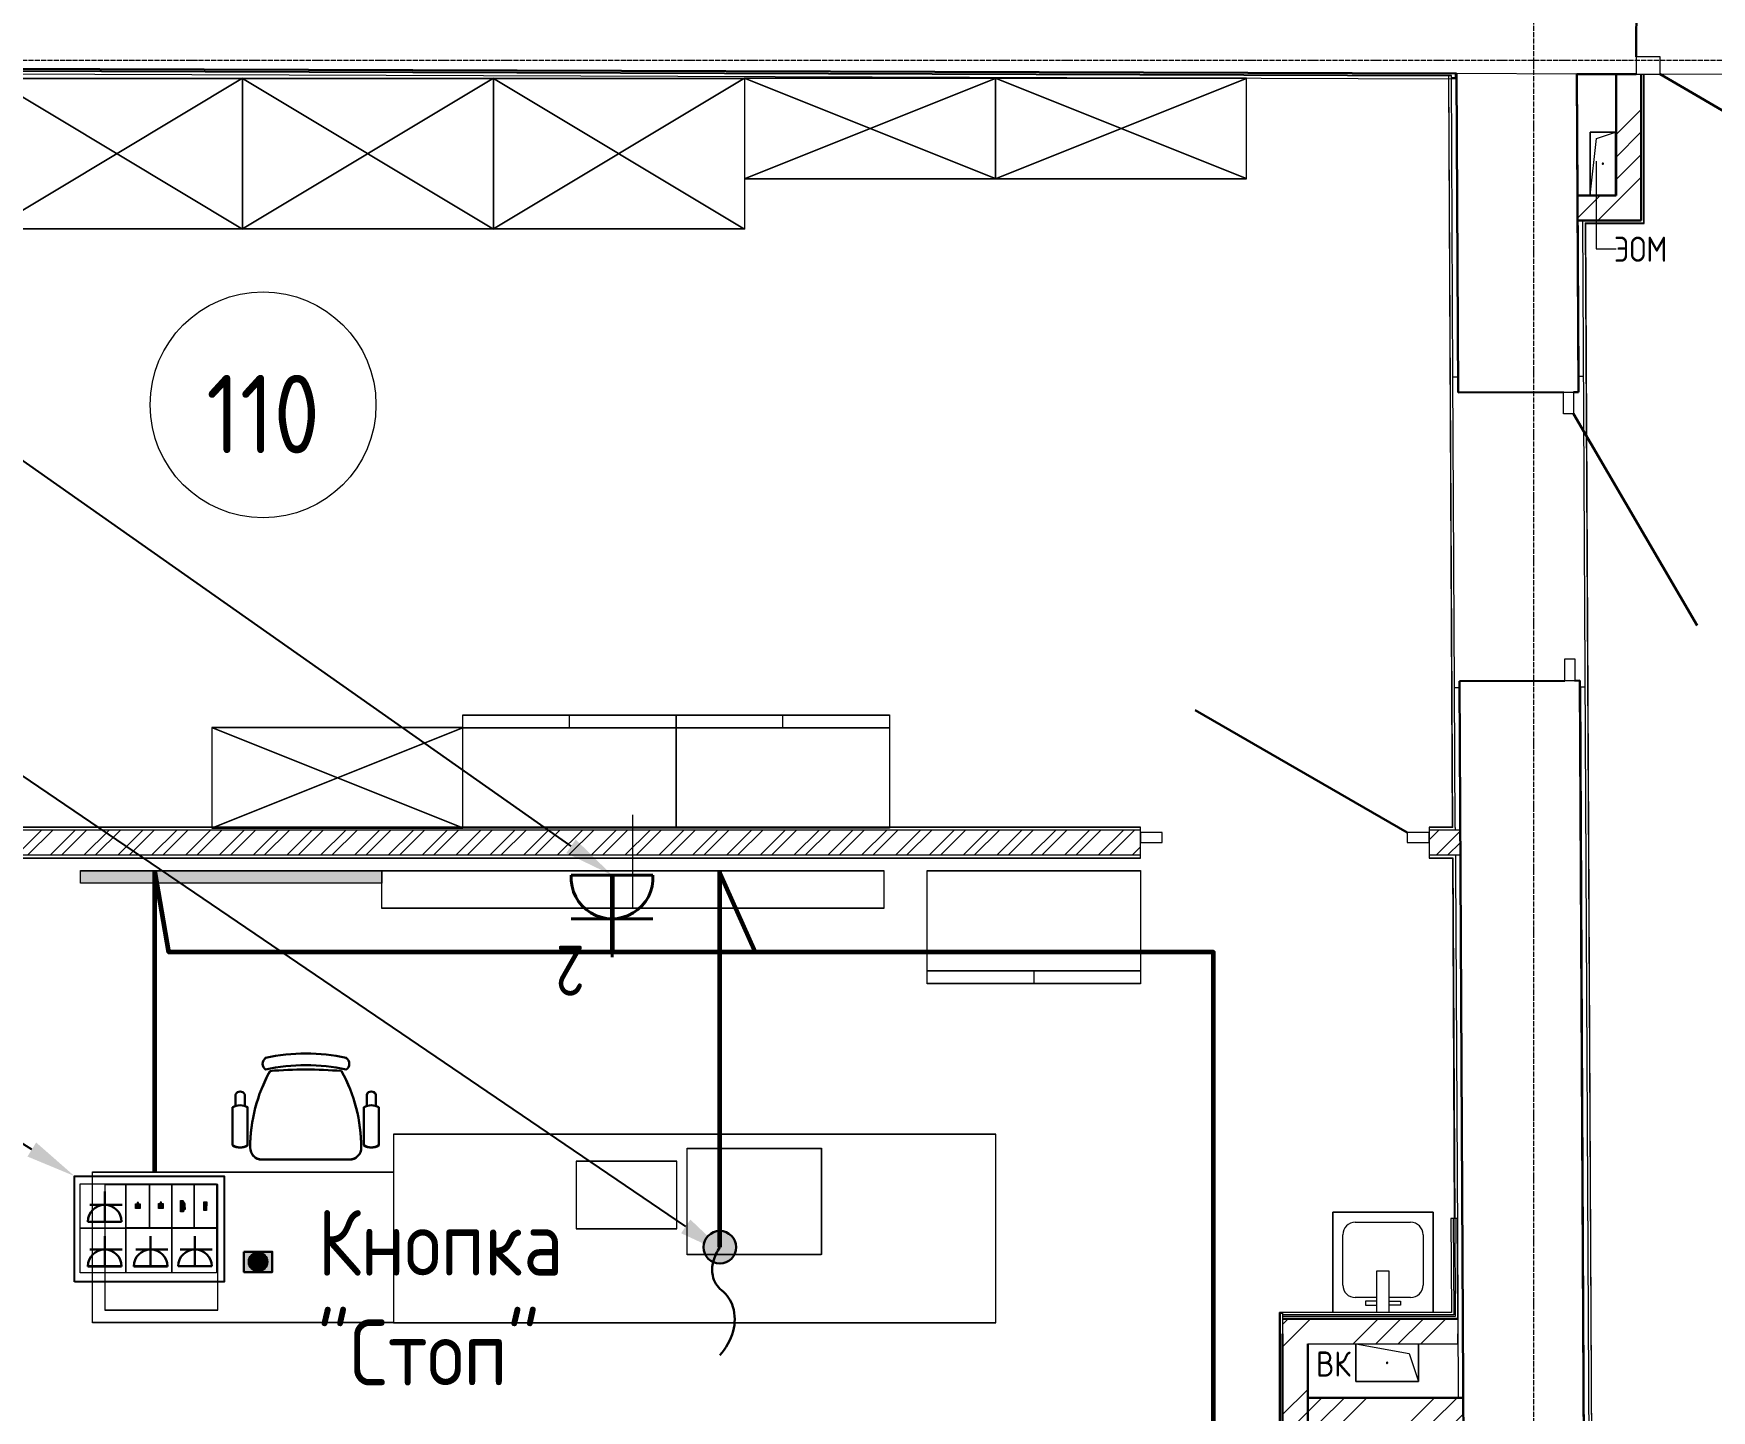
# Model space of a CAD drawing. Header units: millimetres. Extents: x -32 to 417638015, y -35 to 175284279.
# Drawn here: x 163716 to 170402, y 82933 to 88419 of the extents above; entities that cross this region are included whole.
import ezdxf
from ezdxf import colors
from ezdxf.entities.mleader import LeaderData, LeaderLine
from ezdxf.math import Vec2, Vec3

# ---------------------------------------------------------------- set-up
doc = ezdxf.new("R2010")
doc.units = ezdxf.units.MM
doc.linetypes.add('ADSK_Линия сетки', pattern=[25, 20, -2.5, 0, -2.5])
for name, color, linetype, lineweight in [('_ЭМ_В полу', 26, 'Кабель в трубе', 60), ('_ЭМ_гофра', 5, 'Continuous', 60), ('_ЭМ_Розетки комп', 1, 'Continuous', 30), ('_ЭМ_ТХобщее_слой', 7, 'Continuous', 30), ('Аннотация', 7, 'Continuous', 18), ('Двери', 7, 'Continuous', 9), ('Обобщенные модели', 7, 'Continuous', 18), ('Оси', 253, 'Continuous', 9), ('Перекрытие', 7, 'Continuous', 18), ('Сантехника', 7, 'Continuous', 18), ('Стены внутренние', 7, 'Continuous', 18), ('Стены несущие', 7, 'Continuous', 30), ('Стены отделка', 7, 'Continuous', 30), ('Стены штриховка', 7, 'Continuous', 9), ('ТХ', 5, 'Continuous', 0), ('ТХ_Задание ЭОМ_СС', 6, 'Continuous', 0), ('ШТРИХОВКА', 252, 'Continuous', 15), ('Электро', 250, 'Continuous', 25), ('ЭМ', 5, 'Continuous', 40), ('ЭОМ_Кабель Быт. розеток', 5, 'Continuous', 30), ('ЭОМ_Кабель для СУП', 150, 'Continuous', 9), ('ЭОМ_Кабельный вывод', 1, 'Continuous', 35)]:
    doc.layers.add(name, color=color, linetype=linetype, lineweight=lineweight)
for name, color, linetype in [('_ЭМ_Надписи', 7, 'Continuous'), ('PDF _СС_розетки', 7, 'Continuous'), ('ВНУТРЯНКА', 1, 'Continuous'), ('ЭОМ_Лотки рабочие', 5, 'Continuous')]:
    doc.layers.add(name, color=color, linetype=linetype)
doc.layers.add('PDF _ЭОМ _розетки', color=7, linetype='Continuous', true_color=0xeb0000)
doc.layers.add('Линии', color=7, linetype='Continuous', lineweight=9, true_color=0x00a600)
doc.styles.add('ELine', font='txt.shx')
doc.styles.add('GOST Common', font='GOST_Common.ttf', dxfattribs={"width": 0.9, "height": 350})
doc.styles.add('GOST Common_5', font='GOST_Common.ttf', dxfattribs={"width": 0.9, "height": 200})
doc.styles.add('ЭОМ', font='isocpeur.ttf', dxfattribs={"width": 0.85, "height": 250})
doc.linetypes.add('TRAY', pattern='A,12.119257,["_",ELine,S=4.5,R=90,X=0,Y=-1.555839],0.750382,["_",ELine,S=4.5,R=0,X=0,Y=-0.805849],1.314849,["_",ELine,S=4.5,R=0,X=0,Y=-0.805849],2.250029,["_",ELine,S=4.5,R=90,X=0,Y=-1.555839],13.565483', length=30)
doc.linetypes.add('Кабель в трубе', pattern='A,8,[133,ltypeshp.shx,S=1,R=0,X=10,Y=1.3],-3,[130,ltypeshp.shx,S=1.5,R=-45,X=-1.5,Y=0],8', length=19)
pattern_1 = [(45, (-31496.66, 188.9), (-269.4077, 269.4077), []), (45, (-31406.86, 188.9), (-269.4077, 269.4077), []), (45, (-31317.06, 188.9), (-269.4077, 269.4077), []), (45, (-31227.26, 188.9), (-269.4077, 269.4077), [])]

# ---------------------------------------------------------------- blocks, each defined once
blk = doc.blocks.new('ТХ 1 этаж.')
at = {"lineweight": 0, "true_color": 0x939598}
h = blk.add_hatch(color=252, dxfattribs=at)
h.dxf.hatch_style = 1
h.paths.add_polyline_path([(2822.9, 31950), (2822.9, 31900), (1622.9, 31900), (1622.9, 31950)])
at = {"color": 252, "linetype": 'Continuous', "true_color": 0x939598}
for p, q in [((2240.2, 31057.8), (2240.2, 31012.2)), ((2276.9, 31057.7), (2276.9, 31012)), ((2762.6, 31057.7), (2762.6, 31012)), ((2799.3, 31057.8), (2799.3, 31012.2)), ((2228.1, 31006.4), (2228.1, 30855.2)), ((2288.4, 31006.4), (2288.4, 30855.2)), ((2751.1, 31006.4), (2751.1, 30855.2)), ((2811.4, 31006.4), (2811.4, 30855.2)), ((2344.7, 30798.9), (2694.8, 30798.9))]:
    blk.add_line(p, q, dxfattribs=at)
at = {"color": 252, "lineweight": 0, "true_color": 0x939598}
blk.add_lwpolyline([(2822.9, 31950), (2822.9, 31900), (1622.9, 31900), (1622.9, 31950), (2822.9, 31950)], dxfattribs=at)
at = {"color": 252, "linetype": 'Continuous', "lineweight": 5, "true_color": 0x939598}
blk.add_lwpolyline([(4822.9, 31800), (2822.9, 31800), (2822.9, 31950), (4822.9, 31950)], close=True, dxfattribs=at)
at = {"color": 252, "linetype": 'Continuous', "true_color": 0x939598}
for centre, radius, start, end in [((2520.5, 30473.2), 747.5, 77.60199, 102.39777), ((2375.8, 31180.1), 28.1, 124.29147, 235.70827), ((2520.5, 30426.7), 747.5, 77.60199, 102.39777), ((2520.5, 29394.9), 1761.9, 85.39382, 94.65462), ((2665.1, 31180.1), 28.1, 304.29007, 55.70964), ((2923.2, 30847.4), 624.5, 150.90677, 180.12147), ((2116.4, 30847.4), 624.5, 359.87797, 29.10589), ((2258.6, 31049.2), 20.2, 24.89545, 155.33537), ((2781, 31049.2), 20.2, 24.89545, 155.33537), ((2258.3, 30956.3), 58.4, 58.95098, 121.04877), ((2781.2, 30956.3), 58.4, 58.95101, 121.04877), ((2258.3, 30905.2), 58.4, 238.95097, 301.04877), ((2344.1, 30844.3), 45.4, 177.81347, 270.74787), ((2695.4, 30844.3), 45.4, 269.25187, 2.18664), ((2781.2, 30905.2), 58.4, 238.95097, 301.04877)]:
    blk.add_arc(centre, radius, start, end, dxfattribs=at)
at = {"layer": 'ТХ', "color": 252, "true_color": 0x939598}
for p, q in [((3570.3, 32520), (3570.3, 32570)), ((4420.3, 32520), (4420.3, 32570)), ((3145.3, 32520), (3995.3, 32520)), ((3995.3, 32520), (4845.3, 32520)), ((5845.8, 31550), (4995.8, 31550)), ((5420.8, 31550), (5420.8, 31500))]:
    blk.add_line(p, q, dxfattribs=at)
for points in [[(1267.9, 35106.7), (2267.9, 35106.7), (2267.9, 34506.7), (1267.9, 34506.7)], [(2267.9, 35106.7), (3267.9, 35106.7), (3267.9, 34506.7), (2267.9, 34506.7)], [(3267.9, 35106.7), (4267.9, 35106.7), (4267.9, 34506.7), (3267.9, 34506.7)], [(5267.9, 35106.7), (4267.9, 35106.7), (4267.9, 34706.7), (5267.9, 34706.7)], [(6267.9, 35106.7), (5267.9, 35106.7), (5267.9, 34706.7), (6267.9, 34706.7)], [(3995.3, 32120), (3145.3, 32120), (3145.3, 32570), (3995.3, 32570)], [(4845.3, 32120), (3995.3, 32120), (3995.3, 32570), (4845.3, 32570)], [(3145.3, 32520), (2145.3, 32520), (2145.3, 32120), (3145.3, 32120)], [(4995.8, 31950), (5845.8, 31950), (5845.8, 31500), (4995.8, 31500)], [(2869.8, 30898.9), (2869.8, 30148.9), (5269.8, 30148.9), (5269.8, 30898.9)], [(4039.1, 30843.2), (4574.2, 30843.2), (4574.2, 30419.3), (4039.1, 30419.3)], [(3998.4, 30791.7), (3597.6, 30791.7), (3597.6, 30523.3), (3998.4, 30523.3)], [(2869.8, 30148.9), (1669.8, 30148.9), (1669.8, 30748.9), (2869.8, 30748.9)], [(2169.8, 30698.9), (1719.8, 30698.9), (1719.8, 30198.9), (2169.8, 30198.9)]]:
    blk.add_lwpolyline(points, close=True, dxfattribs=at)
for points in [[(1267.9, 35106.7), (2267.9, 34506.7)], [(2267.9, 35106.7), (1267.9, 34506.7)], [(2267.9, 35106.7), (3267.9, 34506.7)], [(3267.9, 35106.7), (2267.9, 34506.7)], [(3267.9, 35106.7), (4267.9, 34506.7)], [(4267.9, 35106.7), (3267.9, 34506.7)], [(5267.9, 34706.7), (4267.9, 35106.7)], [(4267.9, 34706.7), (5267.9, 35106.7)], [(6267.9, 34706.7), (5267.9, 35106.7)], [(5267.9, 34706.7), (6267.9, 35106.7)], [(3145.3, 32120), (2145.3, 32520)], [(2145.3, 32120), (3145.3, 32520)]]:
    blk.add_lwpolyline(points, dxfattribs=at)
at = {"layer": 'ТХ_Задание ЭОМ_СС', "color": 252, "true_color": 0x939598}
blk.add_line((3822.9, 31800), (3822.9, 32171.6), dxfattribs=at)
blk = doc.blocks.new('1 этаж')
at = {"layer": 'Стены внутренние', "lineweight": 9}
h = blk.add_hatch(dxfattribs=at)
h.set_pattern_fill('ANSI34', color=8, scale=20, style=0)
h.set_pattern_definition(pattern_1)
h.paths.add_polyline_path([(984.204, 36677.899), (884.204, 36678.225), (884.204, 36195.296), (984.204, 36195.296)])
h = blk.add_hatch(dxfattribs=at)
h.set_pattern_fill('ANSI34', color=8, scale=20, style=0)
h.set_pattern_definition(pattern_1)
h.paths.add_polyline_path([(730.554, 36195.296), (731.068, 36095.296), (984.204, 36095.296), (984.204, 36195.296)])
at = {"layer": 'Стены внутренние'}
h = blk.add_hatch(dxfattribs=at)
h.set_pattern_fill('ANSI32', color=8, scale=10, style=0)
h.set_pattern_definition([(45, (-31496.66, 188.9), (-67.35192, 67.35192), []), (45, (-31451.76, 188.9), (-67.35192, 67.35192), [])])
h.paths.add_polyline_path([(-1010.682, 33666.402), (-5810.587, 33666.402), (-5810.587, 33566.402), (-1010.682, 33566.402)])
h.paths.add_polyline_path([(263.546, 33666.505), (139.318, 33666.402), (139.318, 33616.402), (139.318, 33566.402), (264.061, 33566.402)])
at = {"layer": 'Стены внутренние', "lineweight": 9}
h = blk.add_hatch(dxfattribs=at)
h.set_pattern_fill('ANSI34', color=8, scale=20, style=0)
h.set_pattern_definition(pattern_1)
h.paths.add_polyline_path([(-344.234, 31618.699), (254.072, 31618.699), (253.558, 31718.699), (-345.852, 31718.699), (-444.234, 31718.699), (-444.234, 31658.699), (-444.234, 28998.699), (-344.234, 28998.699)])
h.paths.add_polyline_path([(275.177, 31403.865), (-344.234, 31403.865), (-344.234, 31303.865), (275.691, 31303.865)])
h.paths.add_polyline_path([(176.766, 28898.699), (286.766, 28898.699), (286.766, 28998.699), (-444.234, 28998.699), (-444.234, 28898.699), (153.477, 28898.699)])
at = {"layer": 'Аннотация', "color": 8, "lineweight": 9}
for p, q in [((804.634, 36331.59), (804.634, 35981.996)), ((804.634, 35981.996), (884.837, 35981.996))]:
    blk.add_line(p, q, dxfattribs=at)
at = {"layer": 'Двери', "color": 8}
for p, q in [((964.521, 36747.963), (964.292, 36677.964)), ((1059.52, 36747.653), (964.521, 36747.963)), ((1059.292, 36677.654), (1059.52, 36747.653)), ((964.292, 36677.964), (1059.292, 36677.654)), ((674.583, 35411.412), (714.582, 35411.617)), ((675.03, 35324.413), (674.583, 35411.412)), ((714.582, 35411.617), (715.029, 35324.618)), ((715.029, 35324.618), (675.03, 35324.413)), ((680.047, 34348.426), (720.046, 34348.631)), ((680.494, 34261.427), (680.047, 34348.426)), ((720.046, 34348.631), (720.493, 34261.632)), ((720.493, 34261.632), (680.494, 34261.427)), ((-1010.682, 33656.402), (-1010.682, 33616.402)), ((-923.682, 33656.402), (-1010.682, 33656.402)), ((-923.682, 33616.402), (-923.682, 33656.402)), ((52.318, 33656.402), (52.318, 33616.402)), ((139.318, 33656.402), (52.318, 33656.402)), ((139.318, 33616.402), (139.318, 33656.402)), ((-1010.682, 33616.402), (-923.682, 33616.402)), ((52.318, 33616.402), (139.318, 33616.402))]:
    blk.add_line(p, q, dxfattribs=at)
at = {"layer": 'Двери', "color": 8, "lineweight": 30}
for p, q in [((1059.292, 36677.654), (1504.452, 36418.699)), ((715.029, 35324.618), (1207.367, 34481.897)), ((52.318, 33656.402), (-792.923, 34144.402))]:
    blk.add_line(p, q, dxfattribs=at)
at = {"layer": 'Линии', "color": 8}
blk.add_circle((-4506.698, 35360.759), 450, dxfattribs=at)
at = {"layer": 'Обобщенные модели', "color": 8}
for p, q in [((781.689, 36196.792), (781.689, 36446.792)), ((781.689, 36446.792), (881.689, 36446.792)), ((881.689, 36446.792), (781.689, 36446.792)), ((781.689, 36446.792), (781.689, 36196.792)), ((806.689, 36421.792), (881.689, 36446.792)), ((881.689, 36446.792), (881.689, 36196.792)), ((881.689, 36196.792), (881.689, 36446.792)), ((781.689, 36196.792), (806.689, 36421.792)), ((881.689, 36196.792), (781.689, 36196.792)), ((781.689, 36196.792), (881.689, 36196.792)), ((-153.052, 31468.699), (-153.052, 31618.699)), ((-153.052, 31618.699), (59.448, 31581.199)), ((-153.052, 31618.699), (-153.052, 31468.699)), ((59.448, 31581.199), (96.948, 31468.699)), ((96.948, 31618.699), (96.948, 31468.699)), ((96.948, 31468.699), (96.948, 31618.699)), ((96.948, 31468.699), (-153.052, 31468.699)), ((-153.052, 31468.699), (96.948, 31468.699))]:
    blk.add_line(p, q, dxfattribs=at)
for centre, start, end in [((831.689, 36321.792), 0, 180), ((831.689, 36321.792), 180, 0), ((831.689, 36321.792), 60, 165), ((831.689, 36321.792), 195, 270), ((831.689, 36321.792), 300, 0), ((-28.052, 31543.699), 90, 270), ((-28.052, 31543.699), 105, 180), ((-28.052, 31543.699), 210, 270), ((-28.052, 31543.699), 270, 90), ((-28.052, 31543.699), 330, 75)]:
    blk.add_arc(centre, 2.5, start, end, dxfattribs=at)
at = {"layer": 'Оси', "color": 8, "linetype": 'ADSK_Линия сетки'}
for p, q in [((556.766, -4162.595), (556.766, 44411.9)), ((-9557.528, 36733.902), (56672.201, 36733.902))]:
    blk.add_line(p, q, dxfattribs=at)
at = {"layer": 'Перекрытие', "color": 8}
blk.add_line((2389.285, 36673.313), (1059.292, 36677.654), dxfattribs=at)
at = {"layer": 'Сантехника', "color": 8}
for p, q in [((-244.684, 32143.699), (-244.684, 31743.699)), ((155.316, 32143.699), (-244.684, 32143.699)), ((-244.684, 32143.699), (155.316, 32143.699)), ((-244.684, 31743.699), (-244.684, 32143.699)), ((-154.683, 32103.699), (65.316, 32103.699)), ((155.316, 31743.699), (155.316, 32143.699)), ((155.316, 32143.699), (155.316, 31743.699)), ((-204.683, 31853.698), (-204.683, 32053.699)), ((115.316, 32053.699), (115.316, 31853.698)), ((-69.684, 31908.711), (-69.684, 31743.699)), ((-19.683, 31908.711), (-69.684, 31908.711)), ((-19.683, 31743.699), (-19.683, 31908.711)), ((-69.684, 31803.698), (-154.683, 31803.698)), ((-114.684, 31788.699), (-114.684, 31773.699)), ((-69.684, 31788.699), (-114.684, 31788.699)), ((-114.684, 31773.699), (-69.684, 31773.699)), ((65.316, 31803.698), (-19.683, 31803.698)), ((-19.683, 31788.699), (25.316, 31788.699)), ((25.316, 31773.699), (-19.683, 31773.699)), ((25.316, 31788.699), (25.316, 31773.699))]:
    blk.add_line(p, q, dxfattribs=at)
for centre, start, end in [((-154.683, 32053.699), 90, 180), ((65.316, 32053.699), 0, 90), ((-154.683, 31853.698), 180, 270), ((65.316, 31853.698), 270, 0)]:
    blk.add_arc(centre, 50, start, end, dxfattribs=at)
at = {"layer": 'Стены несущие', "color": 8}
for p, q in [((964.521, 36747.963), (965.533, 37057.962)), ((248.055, 36680.302), (-5810.587, 36700.076)), ((254.588, 35409.253), (248.055, 36680.302)), ((964.292, 36677.964), (728.069, 36678.735)), ((728.069, 36678.735), (734.264, 35475.153)), ((734.582, 35411.72), (728.069, 36678.735)), ((884.204, 36678.225), (884.204, 36195.296)), ((984.204, 36095.296), (984.204, 36677.899)), ((884.204, 36195.296), (730.554, 36195.296)), ((731.068, 36095.296), (984.204, 36095.296)), ((254.588, 35409.253), (674.583, 35411.412)), ((714.582, 35411.617), (734.582, 35411.72)), ((680.494, 34261.427), (260.499, 34259.268)), ((300.348, 26506.805), (260.499, 34259.268)), ((740.493, 34261.735), (720.493, 34261.632)), ((780.342, 26509.272), (740.493, 34261.735)), ((740.645, 34235.17), (780.408, 26509.272)), ((-344.234, 31718.699), (-444.234, 31718.699)), ((253.558, 31718.699), (-345.852, 31718.699)), ((-444.234, 31658.699), (-444.234, 28898.699)), ((-344.234, 28998.699), (-344.234, 31618.699)), ((275.177, 31403.865), (-344.234, 31403.865))]:
    blk.add_line(p, q, dxfattribs=at)
at = {"layer": 'Стены отделка', "color": 8, "lineweight": 9}
for p, q in [((-5810.652, 36680.077), (244.192, 36660.314)), ((228.095, 36672.367), (-5770.587, 36691.946)), ((216.157, 36660.406), (231.485, 33678.402)), ((248.14, 36663.82), (228.14, 36663.717)), ((244.192, 36660.314), (244.258, 36680.314)), ((884.204, 36655.266), (884.204, 36195.296)), ((996.204, 36085.296), (996.204, 36677.86)), ((884.204, 36195.296), (752.585, 36195.296)), ((751.072, 36095.296), (800.408, 26509.375)), ((812.407, 26509.437), (763.134, 36083.296)), ((763.134, 36083.296), (994.204, 36083.296)), ((234.262, 35472.583), (254.262, 35472.686)), ((240.636, 34232.6), (234.262, 35472.583)), ((734.264, 35475.153), (754.263, 35475.256)), ((260.636, 34232.703), (240.636, 34232.6)), ((760.645, 34235.273), (740.645, 34235.17)), ((-1010.682, 33678.402), (-5758.587, 33678.402)), ((-1010.682, 33554.402), (-1010.682, 33678.402)), ((-1010.682, 33656.402), (-1010.682, 33666.402)), ((139.318, 33678.402), (139.318, 33554.402)), ((231.485, 33678.402), (139.318, 33678.402)), ((139.318, 33666.402), (139.318, 33656.402)), ((243.495, 33676.402), (243.546, 33666.402)), ((244.06, 33566.402), (244.318, 33516.402)), ((-5583.587, 33554.402), (-1010.682, 33554.402)), ((139.318, 33554.402), (232.122, 33554.402)), ((232.122, 33554.402), (239.502, 32118.632)), ((251.502, 32118.693), (226.502, 32118.565)), ((226.502, 32118.565), (228.429, 31743.699)), ((253.558, 31718.699), (251.502, 32118.693)), ((251.81, 32058.853), (255.176, 31403.865)), ((-444.234, 31743.699), (-456.234, 31743.699)), ((-456.234, 28886.699), (-456.234, 31743.699)), ((-454.234, 31741.699), (-444.234, 31741.699)), ((228.429, 31743.699), (-444.234, 31743.699)), ((-444.234, 31743.699), (-444.234, 31658.699)), ((254.072, 31618.699), (254.072, 31658.699)), ((-444.234, 28898.699), (-444.234, 31610.699)), ((-344.234, 31618.699), (254.072, 31618.699))]:
    blk.add_line(p, q, dxfattribs=at)
at = {"layer": 'Стены штриховка', "color": 8}
for p, q in [((228.106, 36670.367), (-5760.587, 36689.913)), ((233.495, 33676.402), (218.095, 36672.399)), ((234.262, 35472.583), (228.095, 36672.367)), ((728.069, 36678.735), (248.055, 36680.302)), ((994.204, 36083.296), (994.204, 36677.866)), ((761.124, 36085.296), (810.407, 26509.426)), ((761.124, 36085.296), (996.204, 36085.296)), ((994.204, 36083.296), (996.204, 36083.296)), ((996.204, 36083.296), (996.204, 36085.296)), ((243.495, 33676.402), (240.636, 34232.6)), ((-1010.682, 33666.402), (-5770.587, 33666.402)), ((-1010.682, 33676.402), (-5760.587, 33676.402)), ((233.495, 33676.402), (139.318, 33676.402)), ((263.547, 33666.402), (139.318, 33666.402)), ((-1010.682, 33566.402), (-5810.587, 33566.402)), ((264.061, 33566.402), (139.318, 33566.402)), ((-5585.587, 33556.402), (-1010.682, 33556.402)), ((139.318, 33556.402), (234.112, 33556.402)), ((234.112, 33556.402), (241.502, 32118.642)), ((244.318, 33516.402), (251.81, 32058.853)), ((235.502, 32118.611), (237.476, 31734.699)), ((241.502, 32118.642), (243.506, 31728.699)), ((-454.234, 31741.699), (-454.234, 28888.699)), ((237.476, 31734.699), (-444.234, 31734.699)), ((243.506, 31728.699), (-444.234, 31728.699))]:
    blk.add_line(p, q, dxfattribs=at)
at = {"layer": 'ЭОМ_Лотки рабочие'}
blk.add_blockref('ТХ 1 этаж.', (-6856.492, 1554.379), dxfattribs=at)
at = {"layer": 'Аннотация', "color": 8, "style": 'GOST Common_5', "width": 0.9}
blk.add_text('ЭОМ', height=100, rotation=360, dxfattribs=at).set_placement((875.837, 35930.751))
blk.add_text('ВК', height=100, dxfattribs=at).set_placement((-310.984, 31488.985))
at = {"layer": 'Аннотация', "color": 8, "lineweight": 9, "insert": (-4506.698, 35323.81), "char_height": 312.5, "width": 520.21112, "attachment_point": 5, "line_spacing_factor": 1.022766, "style": 'GOST Common'}
blk.add_mtext('110', dxfattribs=at)
blk = doc.blocks.new('_ЭМ_ТХ2_1этаж')
at = {"lineweight": 0, "true_color": 0x939598}
h = blk.add_hatch(color=252, dxfattribs=at)
h.dxf.hatch_style = 1
h.paths.add_polyline_path([(113970.8, -37243.5), (113970.8, -37293.5), (112770.8, -37293.5), (112770.8, -37243.5)])
at = {"color": 252, "linetype": 'Continuous', "true_color": 0x939598}
for p, q in [((113388.1, -38135.7), (113388.1, -38181.4)), ((113424.8, -38135.8), (113424.8, -38181.5)), ((113910.5, -38135.8), (113910.5, -38181.5)), ((113947.2, -38135.7), (113947.2, -38181.4)), ((113376, -38187.2), (113376, -38338.3)), ((113436.3, -38187.2), (113436.3, -38338.3)), ((113899, -38187.2), (113899, -38338.3)), ((113959.2, -38187.2), (113959.2, -38338.3)), ((113492.6, -38394.6), (113842.7, -38394.6))]:
    blk.add_line(p, q, dxfattribs=at)
at = {"color": 252, "lineweight": 0, "true_color": 0x939598}
blk.add_lwpolyline([(113970.8, -37243.5), (113970.8, -37293.5), (112770.8, -37293.5), (112770.8, -37243.5), (113970.8, -37243.5)], dxfattribs=at)
at = {"color": 252, "linetype": 'Continuous', "lineweight": 5, "true_color": 0x939598}
blk.add_lwpolyline([(115970.8, -37393.5), (113970.8, -37393.5), (113970.8, -37243.5), (115970.8, -37243.5)], close=True, dxfattribs=at)
at = {"color": 252, "linetype": 'Continuous', "true_color": 0x939598}
for centre, radius, start, end in [((113523.7, -38013.5), 28.1, 124.29147, 235.70827), ((113668.4, -38720.3), 747.5, 77.60199, 102.39777), ((113668.4, -38766.8), 747.5, 77.60199, 102.39777), ((113668.4, -39798.6), 1761.9, 85.39382, 94.65462), ((113813, -38013.5), 28.1, 304.29007, 55.70964), ((114071.1, -38346.1), 624.5, 150.90677, 180.12147), ((113264.2, -38346.1), 624.5, 359.87797, 29.10589), ((113406.4, -38144.3), 20.2, 24.89545, 155.33537), ((113928.9, -38144.3), 20.2, 24.89545, 155.33537), ((113406.2, -38237.2), 58.4, 58.95098, 121.04877), ((113929.1, -38237.2), 58.4, 58.95101, 121.04877), ((113406.2, -38288.3), 58.4, 238.95097, 301.04877), ((113492, -38349.2), 45.4, 177.81347, 270.74787), ((113843.3, -38349.2), 45.4, 269.25187, 2.18664), ((113929.1, -38288.3), 58.4, 238.95097, 301.04877)]:
    blk.add_arc(centre, radius, start, end, dxfattribs=at)
at = {"layer": 'ТХ', "color": 252, "true_color": 0x939598}
for p, q in [((114718.2, -36673.5), (114718.2, -36623.5)), ((115568.2, -36673.5), (115568.2, -36623.5)), ((114293.2, -36673.5), (115143.2, -36673.5)), ((115143.2, -36673.5), (115993.2, -36673.5)), ((116993.7, -37643.5), (116143.7, -37643.5)), ((116568.7, -37643.5), (116568.7, -37693.5))]:
    blk.add_line(p, q, dxfattribs=at)
for points in [[(112415.8, -34086.9), (113415.8, -34086.9), (113415.8, -34686.9), (112415.8, -34686.9)], [(113415.8, -34086.9), (114415.8, -34086.9), (114415.8, -34686.9), (113415.8, -34686.9)], [(114415.8, -34086.9), (115415.8, -34086.9), (115415.8, -34686.9), (114415.8, -34686.9)], [(116415.8, -34086.9), (115415.8, -34086.9), (115415.8, -34486.9), (116415.8, -34486.9)], [(117415.8, -34086.9), (116415.8, -34086.9), (116415.8, -34486.9), (117415.8, -34486.9)], [(115143.2, -37073.5), (114293.2, -37073.5), (114293.2, -36623.5), (115143.2, -36623.5)], [(115993.2, -37073.5), (115143.2, -37073.5), (115143.2, -36623.5), (115993.2, -36623.5)], [(114293.2, -36673.5), (113293.2, -36673.5), (113293.2, -37073.5), (114293.2, -37073.5)], [(116143.7, -37243.5), (116993.7, -37243.5), (116993.7, -37693.5), (116143.7, -37693.5)], [(114017.6, -38294.6), (114017.6, -39044.6), (116417.6, -39044.6), (116417.6, -38294.6)], [(115187, -38350.3), (115722.1, -38350.3), (115722.1, -38774.3), (115187, -38774.3)], [(115146.3, -38401.8), (114745.5, -38401.8), (114745.5, -38670.2), (115146.3, -38670.2)], [(114017.6, -39044.6), (112817.6, -39044.6), (112817.6, -38444.6), (114017.6, -38444.6)], [(113317.6, -38494.6), (112867.6, -38494.6), (112867.6, -38994.6), (113317.6, -38994.6)]]:
    blk.add_lwpolyline(points, close=True, dxfattribs=at)
for points in [[(112415.8, -34086.9), (113415.8, -34686.9)], [(113415.8, -34086.9), (112415.8, -34686.9)], [(113415.8, -34086.9), (114415.8, -34686.9)], [(114415.8, -34086.9), (113415.8, -34686.9)], [(114415.8, -34086.9), (115415.8, -34686.9)], [(115415.8, -34086.9), (114415.8, -34686.9)], [(116415.8, -34486.9), (115415.8, -34086.9)], [(115415.8, -34486.9), (116415.8, -34086.9)], [(117415.8, -34486.9), (116415.8, -34086.9)], [(116415.8, -34486.9), (117415.8, -34086.9)], [(114293.2, -37073.5), (113293.2, -36673.5)], [(113293.2, -37073.5), (114293.2, -36673.5)]]:
    blk.add_lwpolyline(points, dxfattribs=at)
at = {"layer": 'ТХ_Задание ЭОМ_СС', "color": 252, "true_color": 0x939598}
blk.add_line((114970.8, -37393.5), (114970.8, -37021.9), dxfattribs=at)
blk = doc.blocks.new('*U640')
at = {"transparency": 33554559}
h = blk.add_hatch(color=7, dxfattribs=at)
h.dxf.hatch_style = 1
h.paths.add_polyline_path([(37.5, -27), (37.5, 27), (-37.5, 27), (-37.5, -27)])
at = {"transparency": 33554687}
h = blk.add_hatch(color=250, dxfattribs=at)
h.dxf.hatch_style = 1
h.paths.add_polyline_path([(-25, 0, 1), (25, 0, 1)])
h.paths.add_polyline_path([(20, 0, -1), (-20, 0, -1)], flags=16)
h = blk.add_hatch(color=1, dxfattribs=at)
h.dxf.hatch_style = 1
h.paths.add_polyline_path([(-20, 0, 1), (20, 0, 1)])
at = {"color": 0, "linetype": 'ByBlock'}
blk.add_lwpolyline([(-37.5, 27), (37.5, 27), (37.5, -27), (-37.5, -27)], close=True, dxfattribs=at)
at = {"linetype": 'ByBlock', "lineweight": 25}
for radius in [25, 20]:
    blk.add_circle((0, 0), radius, dxfattribs=at)
at = {"insert": (158.1, 138.5), "char_height": 175, "attachment_point": 1, "style": 'GOST Common'}
blk.add_mtext_dynamic_manual_height_columns('Кнопка\\P"Стоп"', width=85.894, gutter_width=12.5, heights=[0], dxfattribs=at)
blk = doc.blocks.new('*U758')
at = {"lineweight": -2}
h = blk.add_hatch(color=0, dxfattribs=at)
h.dxf.hatch_style = 1
edge = h.paths.add_edge_path()
edge.add_arc((0, 0), 65, 0, 360)
at = {"color": 0, "lineweight": -2}
blk.add_lwpolyline([(0, 0, -0.089362), (26.5, -58.4, -0.105459), (28.5, -112.9, -0.18734), (-7.2, -171.8, 0.159257), (-52.4, -238.2, 0.13816), (-53.1, -334.5, 0.121425), (0, -429.7)], format="xyb", dxfattribs=at)
blk.add_circle((0, 0), 65, dxfattribs=at)
at = {"color": 7, "style": 'GOST Common', "width": 0.9}
blk.add_attdef('ОБОРУДОВАНИЕ', (25.5, 446.9), '', height=250, dxfattribs=at)
blk = doc.blocks.new('розетк для люка')
at = {"layer": 'ВНУТРЯНКА', "color": 5, "lineweight": 30, "ltscale": 100, "transparency": 33554687}
blk.add_line((-67.1, -58.8), (-67.1, 69), dxfattribs=at)
at = {"layer": 'Электро', "color": 5, "lineweight": 30, "transparency": 33554687}
for p, q in [((0, 67.3), (0, -67.3)), ((0, 0), (-120.1, 0))]:
    blk.add_line(p, q, dxfattribs=at)
blk.add_ellipse((0.1, 0), major_axis=(47.6, 47.6), ratio=1, start_param=0.787621, end_param=3.924768, dxfattribs=at)
blk = doc.blocks.new('Люк на 6 мест')
h = blk.add_hatch(color=256)
h.dxf.hatch_style = 1
h.paths.add_polyline_path([(-284.6, 515.7), (-284.6, 526.8), (-319.2, 527), (-319.2, 515.9)])
h = blk.add_hatch(color=256)
h.dxf.hatch_style = 1
h.paths.add_polyline_path([(-323.7, 435.1), (-323.7, 435.1), (-313, 442.8), (-289.1, 442.7), (-279.4, 435), (-279.4, 435), (-279.3, 422.8), (-323.6, 422.8)])
h = blk.add_hatch(color=256)
h.dxf.hatch_style = 1
h.paths.add_polyline_path([(-311.7, 334.8), (-311.7, 341.7), (-317.2, 341.7), (-317.3, 347.2), (-311.8, 347.2), (-311.8, 354.1), (-292.5, 354.1), (-292.5, 334.9)])
h = blk.add_hatch(color=256)
h.dxf.hatch_style = 1
h.paths.add_polyline_path([(-311.3, 243.2), (-311.3, 250.1), (-316.8, 250.1), (-316.8, 255.6), (-311.3, 255.6), (-311.3, 262.4), (-292, 262.5), (-292, 243.2)])
for p, q in [((-323.6, 422.8), (-323.7, 435.1)), ((-323.7, 435.1), (-323.7, 435.1)), ((-279.3, 422.8), (-323.6, 422.8)), ((-289.1, 442.7), (-296.8, 442.7)), ((-296.8, 442.7), (-296.8, 435)), ((-289.1, 435), (-289.1, 442.7)), ((-289.1, 435), (-279.4, 435)), ((-279.4, 435), (-279.3, 422.8))]:
    blk.add_line(p, q)
for points in [[(-215.5, 477.1), (-388.3, 476.8), (-388.3, 565.7), (-215.5, 566)], [(-215.5, 388.2), (-388.3, 387.9), (-388.3, 476.8), (-215.5, 477.1)], [(-284.6, 526.8), (-284.6, 515.7), (-319.2, 515.9), (-319.2, 527)], [(-215.5, 299.3), (-388.3, 299), (-388.3, 387.9), (-215.5, 388.2)], [(-215.8, 205.5), (-388.7, 205.1), (-388.3, 299), (-215.5, 299.3)]]:
    blk.add_lwpolyline(points, close=True)
for points in [[(-311.8, 347.2), (-317.3, 347.2), (-317.2, 341.7), (-311.7, 341.7)], [(-311.8, 347.2), (-311.8, 354.1), (-292.5, 354.1)], [(-292.5, 354.1), (-292.5, 334.9), (-311.7, 334.8), (-311.7, 341.7)], [(-311.3, 255.6), (-316.8, 255.6), (-316.8, 250.1), (-311.3, 250.1)], [(-292, 262.5), (-292, 243.2), (-311.3, 243.2), (-311.3, 250.1)], [(-311.3, 255.6), (-311.3, 262.4), (-292, 262.5)]]:
    blk.add_lwpolyline(points)
at = {"layer": 'PDF _СС_розетки', "linetype": 'Continuous', "lineweight": 20, "transparency": 33554687}
for points in [[(-391.2, 566), (-213.4, 566), (-213.4, 388.2), (-391.2, 388.2)], [(-391.2, 388.2), (-213.4, 388.2), (-213.4, 205.3), (-391.2, 205.3)], [(-391.2, 388.2), (-213.4, 388.2), (-213.4, 205.3), (-391.2, 205.3)], [(-391.2, 205.3), (-213.4, 205.3), (-213.4, 22.4), (-391.2, 22.4)]]:
    blk.add_lwpolyline(points, close=True, dxfattribs=at)
at = {"layer": 'PDF _ЭОМ _розетки', "color": 3, "linetype": 'Continuous', "lineweight": 25, "transparency": 33554687}
blk.add_lwpolyline([(0, 0), (-421.6, 0), (-421.6, 596.5), (0, 596.5)], close=True, dxfattribs=at)
at = {"layer": 'PDF _ЭОМ _розетки', "color": 7, "linetype": 'Continuous', "lineweight": 20, "transparency": 33554687}
for points in [[(-35.6, 388.2), (-213.4, 388.2), (-213.4, 566), (-35.6, 566)], [(-35.6, 205.3), (-213.4, 205.3), (-213.4, 388.2), (-35.6, 388.2)], [(-35.6, 22.4), (-213.4, 22.4), (-213.4, 205.3), (-35.6, 205.3)]]:
    blk.add_lwpolyline(points, close=True, dxfattribs=at)
at = {"layer": 'ВНУТРЯНКА', "color": 5, "lineweight": 30, "ltscale": 100, "transparency": 33554687}
for p, q in [((-129, 244.7), (-129, 372.6)), ((-128.8, 244.7), (-128.8, 372.6)), ((-306.8, 61.8), (-306.8, 189.7)), ((-306.6, 61.8), (-306.6, 189.7)), ((-128.8, 61.8), (-128.8, 189.7))]:
    blk.add_line(p, q, dxfattribs=at)
at = {"layer": 'ВНУТРЯНКА', "color": 1, "lineweight": 30, "ltscale": 100, "transparency": 33554687}
blk.add_line((-129, 61.8), (-129, 189.7), dxfattribs=at)
at = {"layer": 'Электро', "color": 5, "lineweight": 30, "transparency": 33554687}
for p, q in [((-61.9, 370.8), (-61.9, 236.3)), ((-61.7, 370.8), (-61.7, 236.3)), ((-61.9, 303.6), (-181.9, 303.6)), ((-61.7, 303.6), (-181.8, 303.6)), ((-239.5, 188), (-239.5, 53.4)), ((-61.7, 188), (-61.7, 53.4)), ((-239.7, 120.7), (-359.7, 120.7)), ((-239.5, 120.7), (-359.6, 120.7)), ((-61.7, 120.7), (-181.8, 120.7))]:
    blk.add_line(p, q, dxfattribs=at)
at = {"layer": 'Электро', "color": 1, "lineweight": 30, "transparency": 33554687}
for p, q in [((-239.7, 188), (-239.7, 53.4)), ((-61.9, 188), (-61.9, 53.4)), ((-61.9, 120.7), (-181.9, 120.7))]:
    blk.add_line(p, q, dxfattribs=at)
at = {"layer": 'Электро', "color": 5, "lineweight": 30, "transparency": 33554687}
for centre in [(-61.7, 303.6), (-61.6, 303.6), (-239.5, 120.7), (-239.4, 120.7), (-61.6, 120.7)]:
    blk.add_ellipse(centre, major_axis=(47.6, 47.6), ratio=1, start_param=0.787621, end_param=3.924768, dxfattribs=at)
at = {"layer": 'Электро', "color": 1, "lineweight": 30, "transparency": 33554687}
blk.add_ellipse((-61.7, 120.7), major_axis=(47.6, 47.6), ratio=1, start_param=0.787621, end_param=3.924768, dxfattribs=at)
at = {"color": 5, "linetype": 'TRAY', "lineweight": 53, "transparency": 33554687}
blk.add_blockref('розетк для люка', (-61.9, 480.3), dxfattribs=at)
blk = doc.blocks.new('2м розетка IP20')
at = {"layer": 'ЭМ', "color": 5}
for p, q in [((-494124.5, -357092.4), (-494124.5, -356766.5)), ((-494287.3, -356918.9), (-493961.8, -356918.9)), ((-494287.3, -357092.4), (-493961.8, -357092.4))]:
    blk.add_line(p, q, dxfattribs=at)
blk.add_arc((-494124.5, -357082), 163.1, 356.31959, 183.68041, dxfattribs=at)
at = {"layer": 'ЭОМ_Кабель Быт. розеток', "color": 7, "insert": (-494016.1, -356612.2), "char_height": 200, "attachment_point": 1, "style": 'ЭОМ'}
blk.add_mtext_dynamic_manual_height_columns('2', width=91.256, gutter_width=1250, heights=[0], dxfattribs=at)

msp = doc.modelspace()

# ---------------------------------------------------------------- linework, layer by layer
at = {"layer": '_ЭМ_В полу', "ltscale": 25}
for points in [[(164199, 83880.4), (164199, 85082.7)], [(166450.7, 83583.6), (166450.7, 85084.7)]]:
    msp.add_lwpolyline(points, dxfattribs=at)
at = {"layer": '_ЭМ_гофра', "linetype": 'ByBlock'}
for points in [[(168998.6, 76119.7), (168998.8, 80041.1), (168418.3, 80041.1), (168418.3, 84759.1), (164255.8, 84759.1), (164199, 85082.7)], [(166021.4, 85065.8), (166021.4, 84759.1)], [(166450.7, 85074.4), (166591.9, 84759.1)]]:
    msp.add_lwpolyline(points, dxfattribs=at)

# ---------------------------------------------------------------- block references
at = {"layer": '_ЭМ_Розетки комп', "xscale": 1.5, "yscale": 1.5, "zscale": 1.5}
msp.add_blockref('*U640', (164610.9, 83525.3), dxfattribs=at)
at = {"layer": '_ЭМ_ТХобщее_слой', "lineweight": 50}
msp.add_blockref('_ЭМ_ТХ2_1этаж', (51133.1, 122328.2), dxfattribs=at)
at = {"layer": 'ШТРИХОВКА'}
msp.add_blockref('1 этаж', (169137.4, 51579.3), dxfattribs=at)
at = {"layer": 'ЭОМ_Кабель Быт. розеток', "rotation": 180}
msp.add_blockref('2м розетка IP20', (-328103.2, -272026.6), dxfattribs=at)
at = {"layer": 'ЭОМ_Кабель для СУП', "color": 217, "linetype": 'ByBlock', "lineweight": 40, "true_color": 0x93278f, "transparency": 33554687, "rotation": 270}
msp.add_blockref('Люк на 6 мест', (163879.2, 83445.5), dxfattribs=at)
at = {"layer": 'ЭОМ_Кабельный вывод', "lineweight": 30, "xscale": -1}
msp.add_blockref('*U758', (166450.7, 83583.6), dxfattribs=at)

# ---------------------------------------------------------------- leaders
at = {"layer": '_ЭМ_Надписи', "color": 7, "ltscale": 5}
ml = msp.add_multileader_mtext('Standard', dxfattribs=at)
ml.set_content('{\\fGOST Common|b0|i0|c204|p34;\\W0.9;\\C256;1ЩРС-1\\fISOCPEUR|b0|i0|c204|p34;\\W0.85; Гр.19\\Ph=2.0м\\P\\W1;\\C0;Итер. у-во}', color=1, style='ЭОМ')
ml.set_leader_properties()
ml.build(insert=Vec2(0, 0))
ml.multileader.update_dxf_attribs({"text_left_attachment_type": 6, "text_right_attachment_type": 6, "dogleg_length": 0, "arrow_head_size": 200})
ctx = ml.context
ctx.base_point, ctx.char_height, ctx.arrow_head_size, ctx.landing_gap_size, ctx.plane_origin = Vec3(152863.4, 93150.8), 250, 200, 0, Vec3(147600.5, 99313.1)
ctx.left_attachment, ctx.right_attachment = 6, 6
notes = []
notes.append((ctx, [(1, (1, 1, 0), (154530.9, 93150.8), (-1, 0), 0, [(0, [(166021.4, 85065.8)], 0, [])])]))
ctx.mtext.insert, ctx.mtext.width, ctx.mtext.defined_height, ctx.mtext.flow_direction = Vec3(152863.4, 93475.8), 2879.263, 1412.5, 5
ml = msp.add_multileader_mtext('Standard', dxfattribs=at)
ml.set_content('{\\fGOST Common|b0|i0|c204|p34;\\W0.9;\\C256;1ЩРС-1\\fISOCPEUR|b0|i0|c204|p34;\\W0.85; Гр.21\\PДемонстрационный стол, h=0.05м, L=2м\\Pиз пола}', color=1, style='ЭОМ')
ml.set_leader_properties()
ml.build(insert=Vec2(0, 0))
ml.multileader.update_dxf_attribs({"text_left_attachment_type": 6, "text_right_attachment_type": 6, "dogleg_length": 0, "arrow_head_size": 200})
ctx = ml.context
ctx.base_point, ctx.char_height, ctx.arrow_head_size, ctx.landing_gap_size, ctx.plane_origin = Vec3(152863.4, 91058.8, -64.3), 250, 200, 0, Vec3(133536.9, 93434, -64.3)
ctx.left_attachment, ctx.right_attachment = 6, 6
notes.append((ctx, [(1, (1, 1, 0), (155434.6, 91058.8, -64.3), (-1, 0), 0, [(0, [(166480.4, 83554, -64.3)], 0, [])])]))
ctx.mtext.insert, ctx.mtext.width, ctx.mtext.defined_height, ctx.mtext.flow_direction = Vec3(152863.4, 91358.8, -64.3), 2620.314, 1406.6, 5
ml = msp.add_multileader_mtext('Standard', dxfattribs=at)
ml.set_content('{\\fGOST Common|b0|i0|c204|p34;\\W0.9;\\C256;1ЩРС-1\\fISOCPEUR|b0|i0|c204|p34;\\W0.85; Гр.19\\Pраб. место\\Pучителя, Ноутбук }', color=1, style='ЭОМ')
ml.set_leader_properties()
ml.build(insert=Vec2(0, 0))
ml.multileader.update_dxf_attribs({"text_left_attachment_type": 6, "text_right_attachment_type": 6, "dogleg_length": 0, "arrow_head_size": 200})
ctx = ml.context
ctx.base_point, ctx.char_height, ctx.arrow_head_size, ctx.landing_gap_size, ctx.plane_origin = Vec3(152863.4, 89263, -64.3), 250, 200, 0, Vec3(134216.9, 97419, -64.3)
ctx.left_attachment, ctx.right_attachment = 6, 6
notes.append((ctx, [(1, (1, 1, 0), (155211.5, 89263, -64.3), (-1, 0), 0, [(0, [(163879.2, 83867.1, -64.3)], 0, [])])]))
ctx.mtext.insert, ctx.mtext.width, ctx.mtext.defined_height, ctx.mtext.flow_direction = Vec3(152863.4, 89588, -64.3), 2458.973, 1343.2, 5
ml = msp.add_multileader_mtext('Standard', dxfattribs=at)
ml.set_content('{\\fGOST Common|b0|i0|c204|p34;\\W0.9;\\C256;1ЩРС-1\\fISOCPEUR|b0|i0|c204|p34;\\W0.85; Гр.22\\PИнструменты для технологии}', color=1, style='ЭОМ')
ml.set_leader_properties()
ml.build(insert=Vec2(0, 0))
ml.multileader.update_dxf_attribs({"text_left_attachment_type": 6, "text_right_attachment_type": 6, "dogleg_length": 0, "arrow_head_size": 200})
ctx = ml.context
ctx.base_point, ctx.char_height, ctx.arrow_head_size, ctx.landing_gap_size, ctx.plane_origin = Vec3(152863.4, 87433.8, -64.3), 250, 200, 0, Vec3(134349.1, 94984, -64.3)
ctx.left_attachment, ctx.right_attachment = 6, 6
notes.append((ctx, [(1, (1, 1, 0), (155158.4, 87433.8, -64.3), (-1, 0), 0, [(0, [(164887, 81127.2, -64.3)], 0, [])])]))
ctx.mtext.insert, ctx.mtext.width, ctx.mtext.defined_height, ctx.mtext.flow_direction = Vec3(152863.4, 87733.8, -64.3), 3159.507, 1367.5, 5
ml = msp.add_multileader_mtext('Standard', dxfattribs=at)
ml.set_content('{\\fGOST Common|b0|i0|c204|p34;\\W0.9;\\C256;1ЩРС-1\\fISOCPEUR|b0|i0|c204|p34;\\W0.85; Гр.23\\PИнструменты для технологии}', color=1, style='ЭОМ')
ml.set_leader_properties()
ml.build(insert=Vec2(0, 0))
ml.multileader.update_dxf_attribs({"text_left_attachment_type": 6, "text_right_attachment_type": 6, "dogleg_length": 0, "arrow_head_size": 200})
ctx = ml.context
ctx.base_point, ctx.char_height, ctx.arrow_head_size, ctx.landing_gap_size, ctx.plane_origin = Vec3(152859.3, 85610.2, -64.3), 250, 200, 0, Vec3(134097.6, 93160.4, -64.3)
ctx.left_attachment, ctx.right_attachment = 6, 6
notes.append((ctx, [(1, (1, 1, 0), (155154.3, 85610.2, -64.3), (-1, 0), 0, [(0, [(164884.7, 79532.7, -64.3)], 0, [])])]))
ctx.mtext.insert, ctx.mtext.width, ctx.mtext.defined_height, ctx.mtext.flow_direction = Vec3(152859.3, 85910.2, -64.3), 3159.507, 1367.5, 5
ml = msp.add_multileader_mtext('Standard', dxfattribs=at)
ml.set_content('{\\fGOST Common|b0|i0|c204|p34;\\W0.9;\\C256;1ЩРС-1\\fISOCPEUR|b0|i0|c204|p34;\\W0.85; Гр.24\\PИнструменты для технологии}', color=1, style='ЭОМ')
ml.set_leader_properties()
ml.build(insert=Vec2(0, 0))
ml.multileader.update_dxf_attribs({"text_left_attachment_type": 6, "text_right_attachment_type": 6, "dogleg_length": 0, "arrow_head_size": 200})
ctx = ml.context
ctx.base_point, ctx.char_height, ctx.arrow_head_size, ctx.landing_gap_size, ctx.plane_origin = Vec3(176161, 85610.2, -64.3), 250, 200, 0, Vec3(157399.3, 93160.4, -64.3)
ctx.left_attachment, ctx.right_attachment = 6, 6
notes.append((ctx, [(0, (1, 1, 0), (176161, 85610.2, -64.3), (1, 0), 0, [(0, [(167403.8, 81195.4, -64.3)], 0, [])])]))
ctx.mtext.insert, ctx.mtext.width, ctx.mtext.defined_height, ctx.mtext.flow_direction = Vec3(176161, 85910.2, -64.3), 3159.507, 1367.5, 5
ml = msp.add_multileader_mtext('Standard', dxfattribs=at)
ml.set_content('{\\fGOST Common|b0|i0|c204|p34;\\W0.9;\\C256;1ЩРС-1\\fISOCPEUR|b0|i0|c204|p34;\\W0.85; Гр.25\\PИнструменты для технологии}', color=1, style='ЭОМ')
ml.set_leader_properties()
ml.build(insert=Vec2(0, 0))
ml.multileader.update_dxf_attribs({"text_left_attachment_type": 6, "text_right_attachment_type": 6, "dogleg_length": 0, "arrow_head_size": 200})
ctx = ml.context
ctx.base_point, ctx.char_height, ctx.arrow_head_size, ctx.landing_gap_size, ctx.plane_origin = Vec3(176283.5, 83910, -64.3), 250, 200, 0, Vec3(157521.8, 91460.2, -64.3)
ctx.left_attachment, ctx.right_attachment = 6, 6
notes.append((ctx, [(0, (1, 1, 0), (176283.5, 83910, -64.3), (1, 0), 0, [(0, [(167526.3, 79495.1, -64.3)], 0, [])])]))
ctx.mtext.insert, ctx.mtext.width, ctx.mtext.defined_height, ctx.mtext.flow_direction = Vec3(176283.5, 84210, -64.3), 3159.507, 1367.5, 5
for ctx, leaders in notes:
    for number, flags, end, landing, length, lines in leaders:
        leader = LeaderData()
        leader.index, (leader.has_last_leader_line, leader.has_dogleg_vector, leader.attachment_direction) = number, flags
        leader.last_leader_point, leader.dogleg_vector, leader.dogleg_length = Vec3(end), Vec3(landing), length
        for number, points, colour, breaks in lines:
            line = LeaderLine()
            line.index, line.vertices, line.color, line.breaks = number, Vec3.list(points), colors.encode_raw_color(colour), breaks
            leader.lines.append(line)
        ctx.leaders.append(leader)

doc.saveas('drawing.dxf')
